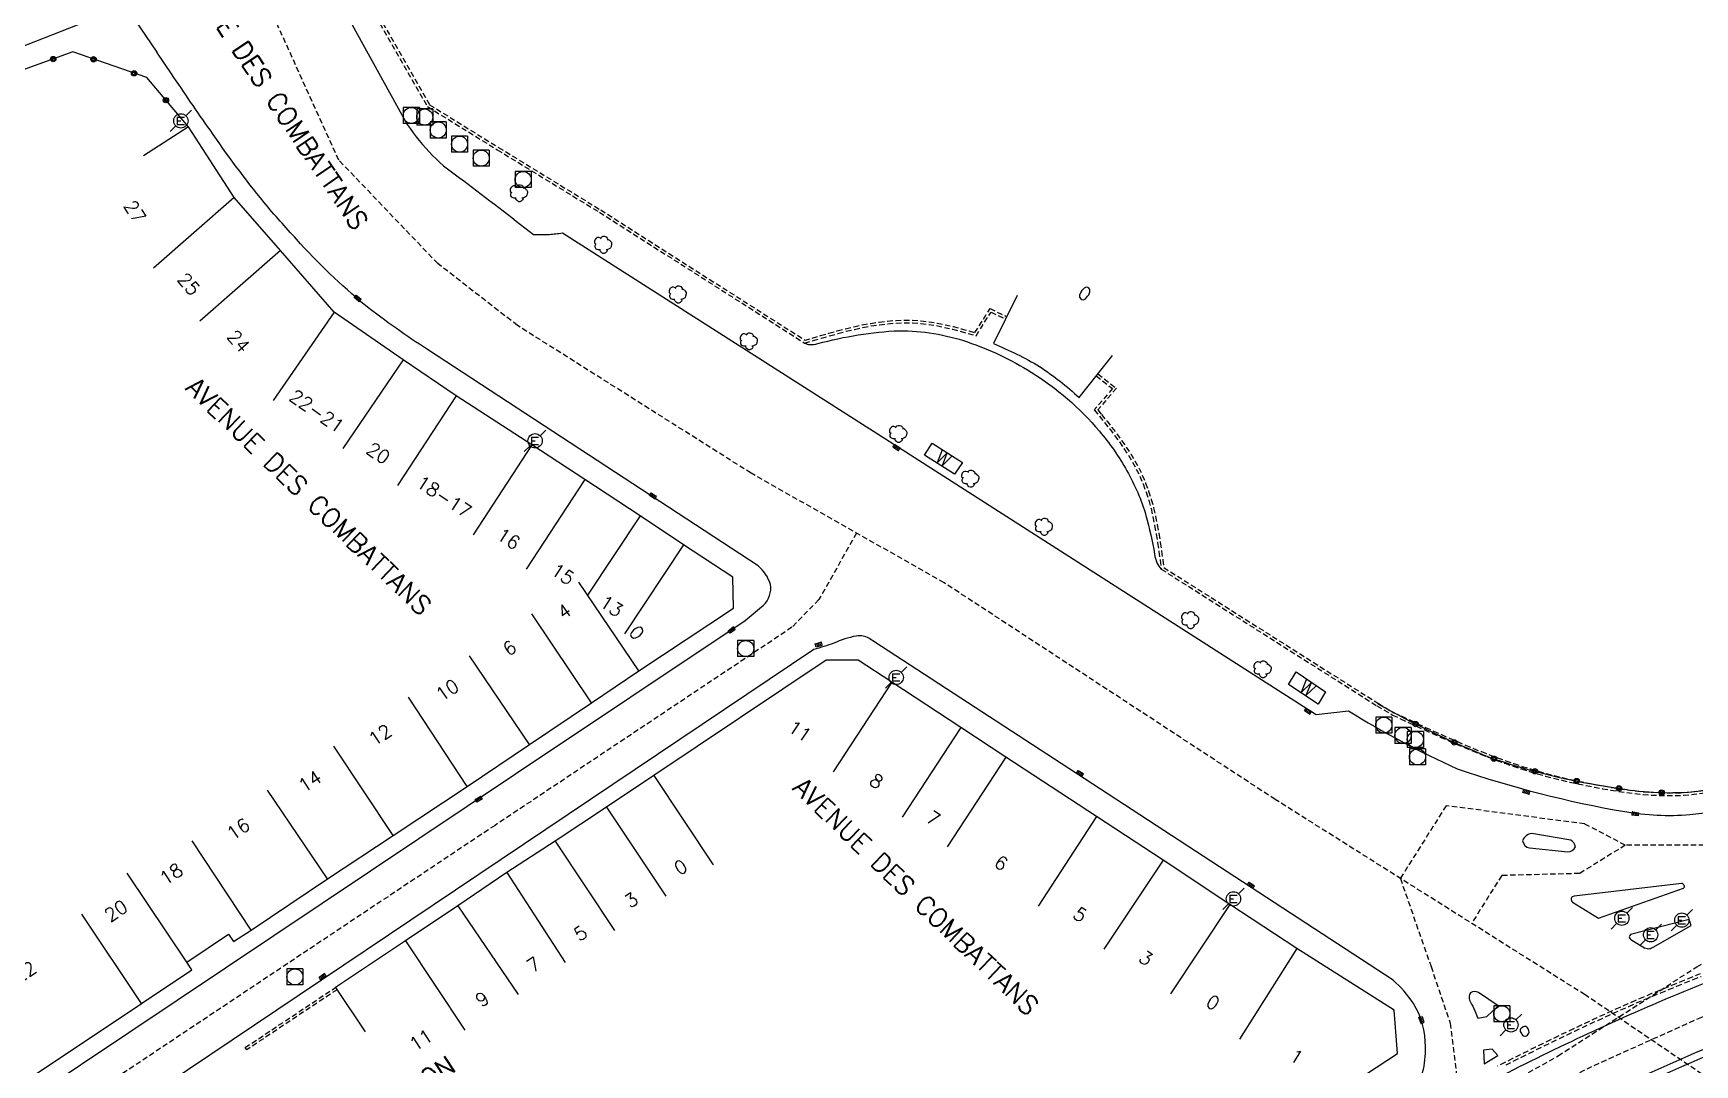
# Model space of a CAD drawing. Header units: millimetres. Extents: x 183999 to 185000, y 128000 to 129001.
# Drawn here: x 184541.3 to 184696.3, y 128680.7 to 128776.9 of the extents above; entities that cross this region are included whole.
import ezdxf
from ezdxf.enums import TextEntityAlignment as Align

# ---------------------------------------------------------------- set-up
doc = ezdxf.new("R2010")
doc.units = ezdxf.units.MM
doc.linetypes.add('DASHED', pattern=[0.75, 0.5, -0.25])
doc.layers.get('0').update_dxf_attribs({"linetype": 'CONTINUOUS'})
for name, color, linetype in [('W0001', 6, 'DASHED'), ('W0008', 7, 'CONTINUOUS'), ('W0100', 7, 'CONTINUOUS'), ('W0112', 1, 'DASHED'), ('W0300', 7, 'CONTINUOUS'), ('W0322', 7, 'CONTINUOUS'), ('W0334', 7, 'CONTINUOUS'), ('W0400', 7, 'CONTINUOUS'), ('W0420', 7, 'CONTINUOUS'), ('W0471', 7, 'CONTINUOUS'), ('W0984', 7, 'CONTINUOUS'), ('W0989', 7, 'CONTINUOUS'), ('W0991', 7, 'CONTINUOUS'), ('W1102', 7, 'CONTINUOUS')]:
    doc.layers.add(name, color=color, linetype=linetype)
doc.styles.get("Standard").update_dxf_attribs({"font": 'romans.shx', "width": 0.85})

# ---------------------------------------------------------------- blocks, each defined once
blk = doc.blocks.new('t322o')
at = {"color": 0, "linetype": 'Continuous'}
for radius in [0.25, 0.15]:
    blk.add_circle((0, 0), radius, dxfattribs=at)
blk = doc.blocks.new('T400')
for p, q in [((-0.15, 0.3), (0.15, 0.3)), ((-0.15, -0.25), (-0.15, 0.3)), ((-0.15, 0.15), (0.15, 0.15)), ((-0.15, 0), (0.15, 0)), ((0.15, 0.3), (0.15, -0.25)), ((-0.15, -0.15), (0.15, -0.15)), ((-0.15, -0.25), (-0.15, -0.3)), ((-0.15, -0.3), (0.15, -0.3)), ((0.15, -0.3), (0.15, -0.25))]:
    blk.add_line(p, q)
blk = doc.blocks.new('T471')
for p, q in [((-0.333334, 0.333334), (-0.333334, -0.333334)), ((-0.333334, 0.333334), (0.333334, 0.333334)), ((-0.333334, 0), (0, 0)), ((0.500001, 0.500001), (1.000002, 1.000002)), ((-0.500001, -0.500001), (-1.000002, -1.000002)), ((-0.333334, -0.333334), (0.333334, -0.333334))]:
    blk.add_line(p, q)
blk.add_ellipse((0, 0), major_axis=(0.471405, 0.471405), ratio=1, start_param=5.4977871438, end_param=11.780972451)
blk = doc.blocks.new('T420')
for p, q in [((0.75, 0.75), (-0.75, 0.75)), ((-0.75, 0.75), (-0.75, -0.75)), ((0.75, 0.75), (0.75, -0.75)), ((0.75, -0.75), (-0.75, -0.75))]:
    blk.add_line(p, q)
blk.add_ellipse((0, 0), major_axis=(-0.53, 0.53), ratio=1, start_param=3.926991, end_param=10.210176)
blk = doc.blocks.new('T300')
for p, q in [((-0.8, 0.51), (-0.86, 0.34)), ((-0.86, 0.34), (-0.86, 0.17)), ((-0.86, 0.17), (-0.74, 0.06)), ((-0.69, 0.63), (-0.8, 0.51)), ((-0.8, -0.06), (-0.74, 0.06)), ((-0.74, 0.06), (-0.69, 0.11)), ((-0.57, 0.69), (-0.69, 0.63)), ((-0.46, 0.69), (-0.57, 0.69)), ((-0.29, 0.63), (-0.46, 0.69)), ((-0.29, 0.63), (-0.17, 0.74)), ((-0.23, 0.57), (-0.29, 0.63)), ((-0.17, 0.74), (-0.06, 0.8)), ((-0.06, 0.8), (0.06, 0.8)), ((0.06, 0.8), (0.23, 0.74)), ((0.23, 0.74), (0.34, 0.63)), ((0.34, 0.63), (0.4, 0.51)), ((0.46, 0.46), (0.34, 0.46)), ((0.4, 0.51), (0.4, 0.46)), ((0.57, 0.4), (0.46, 0.46)), ((0.57, 0.4), (0.69, 0.29)), ((0.69, 0.29), (0.74, 0.17)), ((0.74, 0.06), (0.69, -0.17)), ((0.74, 0.17), (0.74, 0.06)), ((-0.8, -0.17), (-0.8, -0.06)), ((-0.8, -0.23), (-0.8, -0.17)), ((-0.74, -0.34), (-0.8, -0.23)), ((-0.69, -0.4), (-0.74, -0.34)), ((-0.51, -0.46), (-0.69, -0.4)), ((-0.4, -0.46), (-0.51, -0.46)), ((-0.4, -0.46), (-0.34, -0.46)), ((-0.34, -0.46), (-0.34, -0.4)), ((-0.34, -0.51), (-0.34, -0.46)), ((-0.29, -0.63), (-0.34, -0.51)), ((-0.17, -0.74), (-0.29, -0.63)), ((-0.06, -0.8), (-0.17, -0.74)), ((0.06, -0.8), (-0.06, -0.8)), ((0.17, -0.74), (0.06, -0.8)), ((0.23, -0.69), (0.17, -0.74)), ((0.29, -0.46), (0.23, -0.46)), ((0.29, -0.63), (0.23, -0.69)), ((0.46, -0.4), (0.29, -0.46)), ((0.34, -0.51), (0.29, -0.63)), ((0.34, -0.51), (0.34, -0.46)), ((0.57, -0.34), (0.46, -0.4)), ((0.63, -0.29), (0.57, -0.34)), ((0.69, -0.17), (0.63, -0.29))]:
    blk.add_line(p, q)

msp = doc.modelspace()

# ---------------------------------------------------------------- linework, layer by layer
at = {"layer": 'W0001'}
for points in [[(184741.38, 128652.42), (184710.66, 128670.56), (184686.1, 128687.22), (184657.2, 128705.44), (184626.3, 128725.66), (184608.3, 128735.88), (184586.52, 128749.65), (184579.07, 128755.43), (184569.84, 128765.09), (184561.62, 128783.19)], [(184618.14, 128730.29), (184614.62, 128724.09), (184612.11, 128721.5), (184584.42, 128703.03), (184545.18, 128676.88), (184500.23, 128646.4), (184469.8, 128626.26), (184461.82, 128621.32), (184450.13, 128614.1)], [(184671.99, 128670.07), (184671.04, 128674.4), (184683.59, 128681.54), (184696.53, 128689.83), (184703.96, 128694.27), (184713.04, 128697.26), (184721.63, 128702.38), (184736.59, 128705.27), (184749.53, 128707.01), (184764.5, 128708.65), (184774.34, 128709.42), (184774.36, 128709.42)], [(184721.63, 128702.38), (184697.96, 128701.18), (184689.85, 128701.18), (184686.07, 128703.16), (184673.14, 128704.86), (184668.87, 128698.08)], [(184774.58, 128703.07), (184770.83, 128702.79), (184758.17, 128701.41), (184745.86, 128699.49), (184733.55, 128696.95), (184721.85, 128693.72), (184709.34, 128689.59), (184696.95, 128685.12), (184686.71, 128680.52), (184669.72, 128671.92), (184661.12, 128666.7), (184648.39, 128659.14), (184644.33, 128655.15), (184635.67, 128649.24), (184612.69, 128634.11), (184571.63, 128606.96), (184547.28, 128591.28), (184544.87, 128587.09)], [(184689.85, 128701.18), (184685.6, 128698.54), (184678.33, 128698.35), (184675.52, 128693.89)], [(184668.87, 128698.08), (184671.73, 128689.86), (184673.52, 128684.58), (184674.09, 128679.96), (184675.73, 128677.06)]]:
    msp.add_lwpolyline(points, dxfattribs=at)
at = {"layer": 'W0008', "flags": 128}
for points in [[(184570.35, 128791.23, -0.138301), (184570.51, 128791.04, -0.0513), (184570.71, 128790.68), (184569.44, 128780.71), (184576.23, 128768.41, 0.1037), (184581.5, 128763.16, -0.0023), (184588.01, 128758.14, 0.0209), (184589.47, 128758.15, 0.018), (184590.72, 128758.29), (184621.19, 128738.88), (184661.01, 128713.38), (184664.03, 128713.71, 0.0329), (184674.16, 128708.31, 0.0396), (184689.8, 128704.31, 0.0624), (184695.87, 128704.03), (184741.99, 128709.18, -0.012), (184766.09, 128711.33, -0.0075), (184774.2, 128711.74, -0.000046), (184774.27, 128711.74)], [(184552.89, 128775.14), (184550.86, 128778.16, 0.2011), (184549.64, 128778.82, 0.1373), (184547.88, 128778.63), (184538.39, 128774.9)], [(184578.12, 128747.42, -0.0233), (184572.34, 128751.51, -0.0368), (184565.9, 128757.7, -0.0134), (184562.87, 128761.14, -0.0206), (184557.83, 128767.89, -0.0054), (184554.24, 128773.13), (184552.88, 128775.15, 3.180679)], [(184505.22, 128653.6), (184586.33, 128707.85), (184607.74, 128722.13), (184609.47, 128723.57, 0.2543), (184610.1, 128725.51, 0.1456), (184608.96, 128727.24), (184578.12, 128747.42, -0.0233)], [(184525.03, 128583.91), (184554.88, 128603.72), (184600.76, 128634.06), (184665.34, 128676.78), (184666.77, 128674.74, 0.0856), (184670.01, 128677.8, 0.1477), (184671.21, 128682.36, 0.1364), (184670.1, 128686.42, 0.0571), (184668.2, 128688.6), (184637.96, 128708.33), (184619.74, 128720.19, 0.0915), (184618.76, 128720.69, 0.0842), (184618.11, 128720.69, 0.0555), (184616.02, 128720.02, -0.0195), (184614.15, 128719.44), (184549.48, 128676.01), (184525.56, 128660)], [(184774.67, 128700.44, 0.014667), (184758.96, 128698.62, 0.0217), (184734.23, 128694.23, 0.0142), (184722.45, 128691.16, 0.0205), (184703.32, 128684.73, 0.0169), (184676.5, 128672.57, 0.0143), (184656.3, 128660.73), (184646.35, 128654.28), (184641.15, 128650.83), (184574.25, 128606.5), (184548.48, 128589.42), (184548.77, 128588.83), (184574.53, 128605.92), (184641.43, 128650.24), (184646.64, 128653.69), (184656.59, 128660.14, -0.0143), (184676.79, 128671.98, -0.0169), (184703.61, 128684.14, -0.0205), (184722.74, 128690.57, -0.0142), (184734.52, 128693.64, -0.0217), (184759.25, 128698.03, -0.014418), (184774.69, 128699.83)], [(184698.16, 128674.22, 0.022), (184680.93, 128666.09, 0.0209), (184662.63, 128655.51, 0.003), (184657.54, 128652.21), (184653.91, 128654.09), (184578.35, 128604.02), (184563.26, 128594, 0.3788), (184563.16, 128593.23, 0.3775), (184563.82, 128593.02), (184583.39, 128606), (184616.78, 128628.15), (184644.51, 128646.55), (184638.81, 128655.04), (184593.84, 128625.34), (184568.31, 128608.41), (184558.14, 128601.68, 0.333), (184557.99, 128600.94, 0.2493), (184558.77, 128600.73), (184642.88, 128656.44), (184646.65, 128660.96, -0.0052), (184655.26, 128666.6, -0.0227), (184676.79, 128678.9, -0.0192), (184694.11, 128687.04, -0.0224), (184713.84, 128694.28, -0.0206)]]:
    msp.add_lwpolyline(points, format="xyb", dxfattribs=at)
for points in [[(184681.13, 128702.28, 0.2702), (184680.28, 128701.6, 0.3139), (184680.91, 128700.92), (184684.48, 128700.57, 0.3087), (184685.2, 128701.02, 0.2312), (184684.78, 128701.65)], [(184687.37, 128694.38), (184695.3, 128697.18, 0.3756), (184695.34, 128697.41, 0.3478), (184695.11, 128697.61), (184685.09, 128696.43, 0.265), (184684.79, 128696.21, 0.214), (184684.94, 128695.86)], [(184690.35, 128692.86, 0.1493), (184690.23, 128692.64, 0.2399), (184690.47, 128692.33), (184691.66, 128691.61, 0.1786), (184692.12, 128691.53, 0.0803), (184692.47, 128691.68), (184696.01, 128693.68), (184695.81, 128694.24)], [(184678, 128686.21), (184676.16, 128687.44, 0.3007), (184675.41, 128687.4, 0.2118), (184675.31, 128686.72, -0.0195), (184675.72, 128685.96, -0.0224), (184676.09, 128685.04), (184676.93, 128685.2)], [(184680.28, 128683.47, 0.1597), (184680.48, 128683.35, 0.1452), (184680.63, 128683.4, 0.2337), (184680.88, 128683.75, 0.1903), (184680.72, 128684.15, 0.1322), (184680.58, 128684.26, 0.2519), (184680.34, 128684.23), (184680.11, 128684.04, 0.1978), (184680.04, 128683.9, 0.1241), (184680.1, 128683.7)]]:
    msp.add_lwpolyline(points, format="xyb", close=True, dxfattribs=at)
msp.add_lwpolyline([(184677.43, 128682.15), (184676.62, 128682.06), (184676.69, 128680.78), (184677.95, 128681.57)], close=True, dxfattribs=at)
at = {"layer": 'W0100', "flags": 128}
for points in [[(184539.08, 128678.17), (184551.43, 128686.42), (184556.14, 128689.56), (184555.67, 128690.27), (184559.56, 128692.89), (184560.02, 128692.18), (184561.68, 128693.24), (184568.78, 128698.03), (184574.9, 128702.09), (184581.83, 128706.64), (184587.63, 128710.57), (184593.43, 128714.47), (184597.82, 128717.43), (184606.65, 128723.28), (184606.59, 128726.17), (184602, 128729.21), (184597.96, 128731.9), (184592.8, 128735.28), (184587.84, 128738.51), (184580.78, 128743.1), (184575.85, 128746.46), (184569.41, 128750.9), (184564.41, 128756.64), (184560.09, 128761.58), (184555.83, 128768.18), (184551.63, 128765.47)], [(184652.79, 128671.37), (184668.6, 128681.75), (184668.28, 128685.78), (184659.2, 128691.53), (184652.96, 128695.66), (184646.76, 128699.79), (184640.53, 128703.86), (184632.08, 128709.4), (184627.88, 128712.16), (184621.44, 128716.38), (184618.28, 128718.45), (184615.31, 128718.45), (184599.22, 128707.67), (184594.8, 128704.72), (184590.04, 128701.56), (184585.52, 128698.63), (184580.94, 128695.52), (184576.05, 128692.25), (184569.53, 128687.92), (184572.3, 128683.76)]]:
    msp.add_lwpolyline(points, dxfattribs=at)
msp.add_lwpolyline([(184633.12, 128752.44), (184630.91, 128747.96, -0.0387), (184635.22, 128745.83, -0.0378), (184638.92, 128742.93), (184642.01, 128746.87)], format="xyb", dxfattribs=at)
at = {"layer": 'W0100'}
for points in [[(184624.47, 128737.57), (184625.21, 128738.68), (184628.01, 128736.89), (184627.27, 128735.78)], [(184658.45, 128716.18), (184659.15, 128717.35), (184661.89, 128715.48), (184661.19, 128714.32)]]:
    msp.add_lwpolyline(points, close=True, dxfattribs=at)
at = {"layer": 'W0112'}
for points in [[(184571.82, 128781.07), (184578.12, 128770.07), (184584.62, 128766.05), (184594.15, 128760.22), (184613.3, 128748.01), (184614.08, 128748.24), (184614.85, 128748.47), (184615.63, 128748.69), (184616.4, 128748.91), (184617.18, 128749.11), (184617.95, 128749.29), (184618.73, 128749.46), (184619.5, 128749.61), (184620.27, 128749.73), (184621.05, 128749.82), (184621.82, 128749.88), (184622.59, 128749.91), (184623.36, 128749.9), (184624.13, 128749.85), (184624.87, 128749.76), (184625.61, 128749.64), (184626.34, 128749.48), (184627.08, 128749.31), (184627.82, 128749.11), (184628.55, 128748.91), (184629.29, 128748.7), (184630.69, 128750.91), (184632.04, 128750.25)], [(184572.08, 128781.12), (184578.31, 128770.25), (184584.75, 128766.26), (184594.28, 128760.43), (184613.34, 128748.28), (184614.01, 128748.48), (184614.78, 128748.71), (184615.56, 128748.93), (184616.34, 128749.15), (184617.12, 128749.35), (184617.9, 128749.54), (184618.68, 128749.71), (184619.46, 128749.85), (184620.24, 128749.98), (184621.03, 128750.07), (184621.8, 128750.13), (184622.59, 128750.16), (184623.37, 128750.15), (184624.15, 128750.1), (184624.9, 128750.01), (184625.66, 128749.88), (184626.4, 128749.73), (184627.14, 128749.55), (184627.89, 128749.35), (184628.62, 128749.15), (184629.18, 128748.99), (184630.6, 128751.24), (184632.15, 128750.47)], [(184640.66, 128745.15), (184642.38, 128743.8), (184640.65, 128741.78), (184641, 128741.35), (184641.48, 128740.75), (184641.95, 128740.15), (184642.42, 128739.54), (184642.87, 128738.93), (184643.3, 128738.31), (184643.72, 128737.68), (184644.11, 128737.03), (184644.47, 128736.38), (184644.8, 128735.7), (184645.11, 128734.96), (184645.39, 128734.2), (184645.64, 128733.43), (184645.85, 128732.64), (184646.04, 128731.85), (184646.2, 128731.05), (184646.35, 128730.24), (184646.48, 128729.42), (184646.59, 128728.6), (184646.71, 128727.78), (184646.8, 128727.08), (184666.82, 128714.39), (184668.27, 128713.54), (184669, 128713.2), (184669.74, 128712.86), (184670.48, 128712.51), (184671.22, 128712.17), (184671.96, 128711.83), (184672.7, 128711.5), (184673.44, 128711.17), (184674.19, 128710.84), (184674.94, 128710.52), (184675.68, 128710.21), (184676.43, 128709.91), (184677.19, 128709.61), (184677.94, 128709.33), (184678.7, 128709.05), (184679.46, 128708.79), (184680.23, 128708.53), (184681, 128708.29), (184681.74, 128708.07), (184682.48, 128707.86), (184683.23, 128707.67), (184683.98, 128707.48), (184684.74, 128707.31), (184685.49, 128707.14), (184686.26, 128706.99), (184687.02, 128706.84), (184687.79, 128706.7), (184688.56, 128706.57), (184689.3, 128706.45), (184690.05, 128706.34), (184690.79, 128706.25), (184691.54, 128706.17), (184692.28, 128706.11), (184693.03, 128706.07), (184693.77, 128706.05), (184694.51, 128706.05), (184695.25, 128706.09), (184695.99, 128706.16), (184742.84, 128711.38)], [(184640.5, 128744.95), (184642.02, 128743.77), (184640.32, 128741.78), (184640.8, 128741.19), (184641.28, 128740.6), (184641.76, 128740), (184642.22, 128739.4), (184642.66, 128738.79), (184643.09, 128738.17), (184643.5, 128737.55), (184643.89, 128736.91), (184644.24, 128736.26), (184644.57, 128735.6), (184644.88, 128734.87), (184645.15, 128734.12), (184645.4, 128733.36), (184645.61, 128732.58), (184645.79, 128731.8), (184645.95, 128731), (184646.1, 128730.2), (184646.23, 128729.39), (184646.35, 128728.57), (184646.46, 128727.75), (184646.56, 128726.93), (184666.69, 128714.18), (184668.15, 128713.32), (184668.89, 128712.97), (184669.63, 128712.63), (184670.37, 128712.28), (184671.11, 128711.94), (184671.86, 128711.6), (184672.6, 128711.27), (184673.34, 128710.94), (184674.09, 128710.61), (184674.84, 128710.29), (184675.59, 128709.98), (184676.34, 128709.68), (184677.1, 128709.38), (184677.86, 128709.09), (184678.62, 128708.82), (184679.38, 128708.55), (184680.15, 128708.29), (184680.93, 128708.05), (184681.67, 128707.83), (184682.42, 128707.62), (184683.17, 128707.43), (184683.92, 128707.24), (184684.68, 128707.06), (184685.44, 128706.9), (184686.21, 128706.74), (184686.97, 128706.59), (184687.74, 128706.45), (184688.52, 128706.32), (184689.26, 128706.2), (184690.01, 128706.1), (184690.76, 128706), (184691.51, 128705.92), (184692.27, 128705.86), (184693.02, 128705.82), (184693.77, 128705.8), (184694.52, 128705.8), (184695.27, 128705.84), (184696.02, 128705.91), (184742.87, 128711.14)], [(184569.68, 128687.7), (184561.25, 128682.09), (184561.11, 128682.3), (184569.54, 128687.91)], [(184696.85, 128689.17), (184696.09, 128688.87), (184695.33, 128688.57), (184694.57, 128688.26), (184693.82, 128687.95), (184693.06, 128687.64), (184692.31, 128687.33), (184691.55, 128687.01), (184690.8, 128686.69), (184690.08, 128686.37), (184689.35, 128686.05), (184688.63, 128685.73), (184687.91, 128685.4), (184687.19, 128685.07), (184686.47, 128684.74), (184685.75, 128684.4), (184685.03, 128684.06), (184684.32, 128683.72), (184683.6, 128683.38), (184682.89, 128683.03), (184682.18, 128682.68), (184681.47, 128682.33), (184680.76, 128681.98), (184680.05, 128681.63), (184679.34, 128681.27), (184678.63, 128680.92), (184677.92, 128680.56)], [(184678.74, 128680.69), (184679.45, 128681.05), (184680.16, 128681.4), (184680.87, 128681.76), (184681.58, 128682.11), (184682.29, 128682.46), (184683, 128682.81), (184683.71, 128683.15), (184684.42, 128683.5), (184685.14, 128683.84), (184685.86, 128684.17), (184686.57, 128684.51), (184687.29, 128684.84), (184688.01, 128685.17), (184688.73, 128685.5), (184689.45, 128685.82), (184690.18, 128686.14), (184690.9, 128686.46), (184691.65, 128686.78), (184692.4, 128687.1), (184693.16, 128687.41), (184693.91, 128687.72), (184694.67, 128688.03), (184695.42, 128688.34), (184696.18, 128688.64), (184696.94, 128688.94)]]:
    msp.add_lwpolyline(points, dxfattribs=at)
at = {"layer": 'W0322', "flags": 128}
msp.add_lwpolyline([(184555.83, 128768.18), (184551.92, 128772.78), (184545.02, 128775.17), (184535.84, 128771.84), (184524.39, 128767.73)], dxfattribs=at)
msp.add_lwpolyline([(184666.77, 128714.37, 0.0345), (184677.15, 128709.4, 0.0506), (184688.95, 128706.54, 0.0657), (184696.07, 128706.16), (184742.85, 128711.38, -0.0086), (184758.69, 128712.92, -0.009849), (184774.22, 128713.79, 0.0061)], format="xyb", dxfattribs=at)
at = {"layer": 'W0334', "flags": 128}
msp.add_lwpolyline([(184613.3, 128748.01, 0.057171), (184613.79, 128747.87, 0.0858), (184614.54, 128747.96, -0.0556), (184622.13, 128749.17, -0.0811), (184628.49, 128748.12, -0.0606), (184634.43, 128745.3, -0.0785), (184640.79, 128739.81, -0.047), (184643.37, 128736.09, -0.0561), (184645.14, 128731.94, -0.0255), (184645.94, 128728.32, 0.0645), (184646.16, 128727.53, 0.057), (184646.56, 128726.93)], format="xyb", dxfattribs=at)
at = {"layer": 'W1102'}
for p, q in [((184560.09, 128761.58), (184552.56, 128755)), ((184564.41, 128756.64), (184556.87, 128750.07)), ((184569.41, 128750.9), (184563.73, 128742.67)), ((184575.85, 128746.46), (184570.23, 128738.19)), ((184580.78, 128743.1), (184575.33, 128734.72)), ((184587.84, 128738.51), (184582.38, 128730.13)), ((184592.8, 128735.28), (184587.32, 128726.91)), ((184597.96, 128731.9), (184593.04, 128724.51)), ((184602, 128729.21), (184596.48, 128720.88)), ((184597.82, 128717.43), (184592.23, 128725.72)), ((184593.43, 128714.47), (184587.85, 128722.77)), ((184587.63, 128710.57), (184582.04, 128718.85)), ((184621.44, 128716.38), (184615.96, 128708.01)), ((184581.83, 128706.64), (184576.33, 128715)), ((184627.88, 128712.16), (184622.39, 128703.8)), ((184574.9, 128702.09), (184569.37, 128710.43)), ((184632.08, 128709.4), (184626.59, 128701.04)), ((184568.78, 128698.03), (184563.18, 128706.32)), ((184599.22, 128707.67), (184604.78, 128699.36)), ((184594.8, 128704.72), (184600.35, 128696.41)), ((184640.53, 128703.86), (184635.07, 128695.48)), ((184561.68, 128693.24), (184556.15, 128701.57)), ((184590.04, 128701.56), (184595.57, 128693.23)), ((184555.67, 128690.27), (184550.11, 128698.58)), ((184585.52, 128698.63), (184590.95, 128690.24)), ((184646.76, 128699.79), (184641.22, 128691.47)), ((184580.94, 128695.52), (184586.56, 128687.25)), ((184652.96, 128695.66), (184647.44, 128687.32)), ((184551.43, 128686.42), (184545.88, 128694.73)), ((184576.05, 128692.25), (184581.61, 128683.94)), ((184659.2, 128691.53), (184653.85, 128683.09))]:
    msp.add_line(p, q, dxfattribs=at)

# ---------------------------------------------------------------- block references
at = {"layer": 'W0300'}
for p in [(184586.7, 128761.99), (184594.55, 128757.18), (184601.51, 128752.55), (184608.14, 128748.18), (184622.08, 128739.54), (184628.8, 128735.36), (184635.66, 128730.87), (184649.31, 128722.17), (184656.07, 128717.58)]:
    msp.add_blockref('T300', p, dxfattribs=at)
at = {"layer": 'W0322'}
for p, rotation in [((184543.2, 128774.51), 199.9399594762371), ((184546.97, 128774.49), 160.8446920585772), ((184550.75, 128773.18), 160.8446920585772), ((184553.71, 128770.67), 130.4441403877452), ((184670.29, 128712.48), 333.2076639269844), ((184673.9, 128710.77), 335.9517119505365), ((184677.6, 128709.24), 341.0561748160308), ((184681.42, 128708.07), 344.8679342787662), ((184685.32, 128707.16), 348.6796937415017), ((184689.26, 128706.49), 350.0764841483654), ((184693.24, 128706.09), 358.4808976767744)]:
    msp.add_blockref('t322o', p, dxfattribs=dict(at, rotation=rotation))
at = {"layer": 'W0400'}
for p, rotation in [((184571.61, 128752.18), 49.84526931557289), ((184621.87, 128738.27), 57.14664211362718), ((184599.16, 128733.76), 56.76961117773254), ((184606.5, 128721.24), 126.3802216149075), ((184614.62, 128719.89), 105.5674023437045), ((184660.25, 128713.68), 57.12145715957774), ((184638.99, 128707.87), 56.94337245642048), ((184680.63, 128706.14), 73.99909852725001), ((184582.9, 128705.47), 123.7534345392028), ((184690.77, 128704.1), 260.4045069625031), ((184654.94, 128697.43), 56.93090774044352), ((184568.34, 128688.92), 125.0459608113127), ((184670.84, 128684.88), 16.7994296406194)]:
    msp.add_blockref('T400', p, dxfattribs=dict(at, rotation=rotation))
at = {"layer": 'W0420'}
for p in [(184576.61, 128769.25), (184577.86, 128769.1), (184579.12, 128767.89), (184581.11, 128766.57), (184583.13, 128765.27), (184587.04, 128763.27), (184607.8, 128719.52), (184667.33, 128712.38), (184669.12, 128711.42), (184670.27, 128711.04), (184670.47, 128709.41), (184565.75, 128688.89), (184678.34, 128685.46)]:
    msp.add_blockref('T420', p, dxfattribs=at)
at = {"layer": 'W0471'}
for p in [(184555.11, 128768.74), (184588.15, 128738.9), (184621.84, 128716.83), (184653.3, 128696.17), (184689.53, 128694.36), (184695.13, 128694.19), (184692.22, 128692.82), (184679.19, 128684.41)]:
    msp.add_blockref('T471', p, dxfattribs=at)

# ---------------------------------------------------------------- texts
at = {"layer": 'W0984'}
for rotation, p in [(327.4048, (184626.23, 128737.23)), (325.7304, (184660.19, 128715.8))]:
    msp.add_text('W', height=1.25, rotation=rotation, dxfattribs=at).set_placement(p, align=Align.MIDDLE)
at = {"layer": 'W0989'}
for s, rotation, p in [('AVENUE DES COMBATTANS', 303.9064, (184563.44, 128771.55)), ('AVENUE DES COMBATTANS', 315.9945, (184567.06, 128733.72)), ('AVENUE DES COMBATTANS', 315.9945, (184623.7, 128696.4)), ('RUE FELIX WODON', 34.1423, (184571.49, 128674.9))]:
    msp.add_text(s, height=1.75, rotation=rotation, dxfattribs=at).set_placement(p, align=Align.MIDDLE)
at = {"layer": 'W0991'}
for s, rotation, p in [('27', 302.8219, (184550.82, 128760.27)), ('25', 311.1295, (184555.85, 128753.52)), ('0', 327.9038, (184639.43, 128752.65)), ('24', 311.0843, (184560.5, 128748.18)), ('22-21', 325.4012, (184567.8, 128741.68)), ('20', 325.7812, (184573.54, 128737.75)), ('18-17', 326.9349, (184579.67, 128733.68)), ('16', 326.8966, (184585.68, 128729.77)), ('15', 326.8228, (184590.73, 128726.47)), ('4', 34.0121, (184590.87, 128723)), ('13', 326.3417, (184595.27, 128723.48)), ('0', 128.1042, (184597.64, 128721)), ('6', 33.9578, (184585.78, 128719.57)), ('10', 34.0266, (184579.97, 128715.65)), ('11', 326.6584, (184612.84, 128711.82)), ('12', 33.3132, (184573.69, 128711.47)), ('14', 33.5707, (184567.14, 128707.14)), ('8', 326.7924, (184620.01, 128707.15)), ('16', 34.0172, (184560.47, 128702.68)), ('7', 326.6745, (184625.31, 128703.68)), ('6', 326.7323, (184631.64, 128699.52)), ('18', 33.5488, (184554.21, 128698.49)), ('0', 33.7203, (184601.73, 128699.13)), ('20', 33.7614, (184549.06, 128695.06)), ('3', 33.6178, (184597.12, 128696.06)), ('5', 326.8919, (184639, 128694.7)), ('5', 32.9132, (184592.39, 128692.96)), ('7', 34.1852, (184588, 128690.05)), ('3', 326.3057, (184645.15, 128690.65)), ('22', 33.733, (184540.53, 128689.36)), ('9', 33.7978, (184583.22, 128686.82)), ('0', 326.5343, (184651.39, 128686.5)), ('11', 33.6029, (184577.5, 128683.01)), ('1', 327.6295, (184659.19, 128681.48))]:
    msp.add_text(s, height=1.25, rotation=rotation, dxfattribs=at).set_placement(p, align=Align.MIDDLE)

doc.saveas('drawing.dxf')
